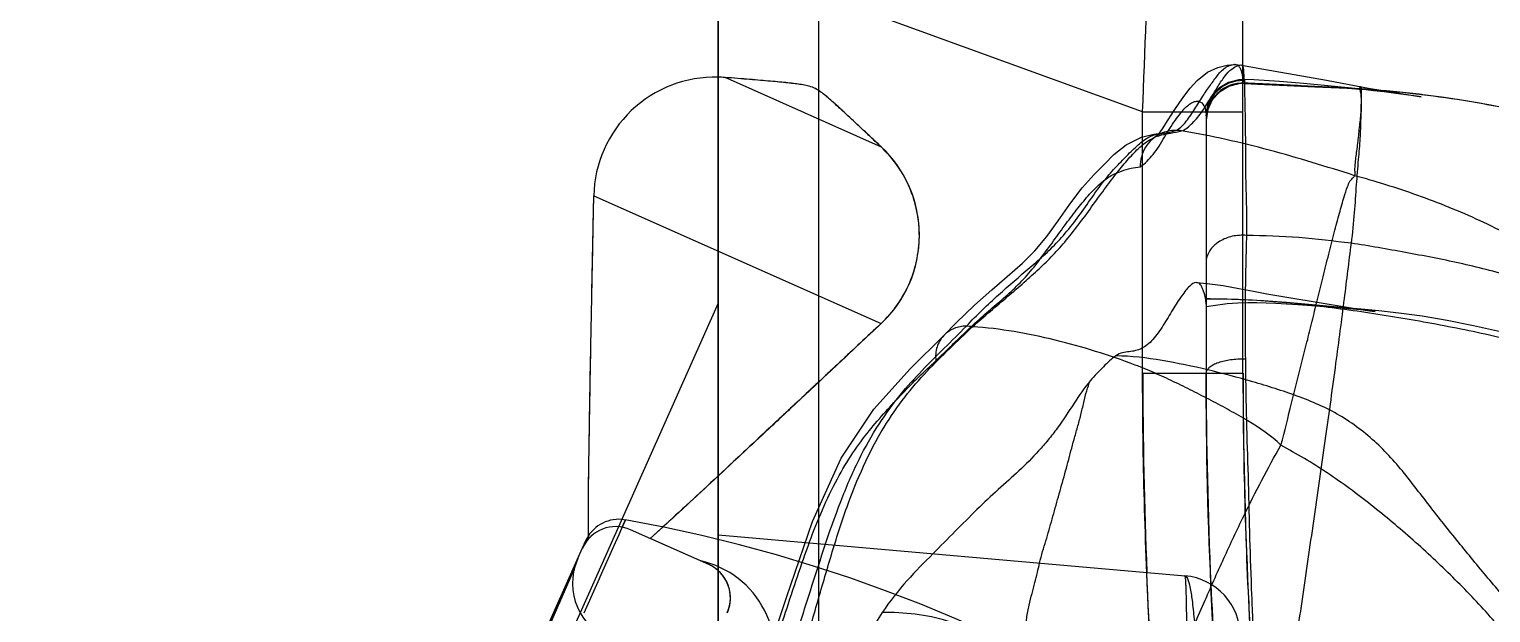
# Model space of a CAD drawing. Header units: millimetres. Extents: x 23075 to 24509, y -21593 to -20579.
# Drawn here: x 23383.54 to 23395.58, y -20945.29 to -20940.48 of the extents above; entities that cross this region are included whole.
import ezdxf

# ---------------------------------------------------------------- set-up
doc = ezdxf.new("R2010")
doc.units = ezdxf.units.MM
doc.header["$LTSCALE"] = 8
doc.layers.add('Cav-cor', color=30, linetype='Continuous')

# ---------------------------------------------------------------- blocks, each defined once
blk = doc.blocks.new('20160901.135302')
at = {"layer": 'Cav-cor', "color": 241}
for p, q in [((-3.62, -34.165), (-3.62, -8.588)), ((-3.62, -32.304), (-3.62, -9.895)), ((-3.62, -32.304), (-3.62, -9.895)), ((0.701, -34.744), (0.701, -25.585)), ((-2.794, -31.62), (-2.794, -59.363)), ((-0.125, -32.591), (-2.794, -31.62)), ((0.633, -32.2), (0.689, -32.205)), ((-3.563, -32.307), (-3.546, -32.314)), ((-3.546, -32.314), (-2.278, -32.879)), ((0.67, -32.36), (0.584, -32.381)), ((0.701, -32.358), (0.67, -32.36)), ((0.701, -32.321), (0.714, -32.321)), ((0.715, -32.359), (0.701, -32.358)), ((0.716, -32.353), (0.714, -32.321)), ((0.714, -32.321), (0.714, -32.346)), ((0.715, -32.359), (0.716, -32.353)), ((0.879, -32.367), (0.715, -32.359)), ((1.066, -32.376), (0.879, -32.367)), ((1.373, -32.37), (1.649, -32.399)), ((1.293, -32.386), (1.066, -32.376)), ((1.559, -32.398), (1.293, -32.386)), ((1.597, -32.4), (1.559, -32.398)), ((1.641, -32.4), (1.649, -32.399)), ((1.673, -32.402), (1.641, -32.4)), ((1.651, -32.404), (1.641, -32.4)), ((1.649, -32.399), (1.724, -32.406)), ((1.675, -32.406), (1.651, -32.404)), ((1.672, -32.384), (1.672, -32.384)), ((1.677, -32.402), (1.745, -32.407)), ((1.84, -32.413), (2.169, -32.467)), ((-0.125, -32.591), (0.701, -32.591)), ((-0.125, -34.744), (-0.125, -32.591)), ((0.398, -32.623), (0.398, -34.744)), ((0.022, -32.771), (0.004, -32.782)), ((0.022, -32.771), (0.022, -32.771)), ((-4.644, -33.282), (-2.279, -34.335)), ((-3.62, -34.165), (-4.756, -36.716)), ((-3.62, -73.983), (-3.62, -34.165)), ((0.899, -34.088), (1.511, -34.191)), ((1.499, -34.205), (1.339, -34.193)), ((-1.76, -34.431), (-1.762, -34.432)), ((0.721, -34.628), (0.722, -34.74)), ((-0.125, -34.744), (0.701, -34.744)), ((-4.413, -35.946), (-4.382, -35.95)), ((-4.382, -35.95), (-4.409, -36.011)), ((-4.399, -35.987), (-4.383, -35.951)), ((-4.479, -36.167), (-4.436, -36.072)), ((-4.436, -36.072), (-4.399, -35.987)), ((-3.698, -36.319), (-4.341, -36.032)), ((-3.62, -36.075), (0.224, -36.411)), ((-4.739, -36.185), (-9.292, -46.413)), ((-4.739, -36.185), (-4.968, -36.7)), ((-4.711, -36.124), (-4.739, -36.185)), ((-4.592, -36.421), (-4.479, -36.167)), ((-3.698, -36.319), (-4.179, -36.104)), ((-4.776, -36.269), (-4.803, -36.346)), ((-4.956, -36.7), (-4.838, -36.427)), ((-4.85, -36.455), (-4.956, -36.7)), ((-4.859, -36.476), (-4.826, -36.4)), ((-4.803, -36.346), (-4.85, -36.455)), ((-4.838, -36.427), (-4.818, -36.38)), ((-4.826, -36.4), (-4.82, -36.386)), ((-4.82, -36.386), (-4.81, -36.362)), ((-4.818, -36.38), (-4.803, -36.346)), ((-4.81, -36.362), (-4.803, -36.346)), ((-4.724, -36.718), (-4.598, -36.434)), ((-4.598, -36.434), (-4.592, -36.421)), ((-4.917, -36.61), (-4.896, -36.562)), ((-4.896, -36.562), (-4.859, -36.476)), ((-4.968, -36.7), (-9.292, -46.413)), ((-4.968, -36.7), (-4.956, -36.7)), ((-4.951, -36.688), (-4.949, -36.684)), ((-4.949, -36.684), (-4.917, -36.61)), ((-4.756, -36.716), (-6.447, -40.514))]:
    blk.add_line(p, q, dxfattribs=at)
for points in [[(0.004, -32.782), (0.006, -32.778), (0.039, -32.729), (0.086, -32.655), (0.134, -32.58), (0.181, -32.51), (0.223, -32.452), (0.266, -32.395), (0.323, -32.331), (0.409, -32.264), (0.494, -32.224), (0.57, -32.205), (0.632, -32.2)], [(0.689, -32.205), (0.858, -32.235), (1.388, -32.33)], [(0.398, -32.622), (0.411, -32.535), (0.449, -32.456), (0.508, -32.39), (0.583, -32.345), (0.668, -32.323), (0.701, -32.321)], [(0.714, -32.321), (0.79, -32.325), (1.001, -32.338), (1.2, -32.354), (1.373, -32.37)], [(1.388, -32.33), (1.749, -32.398), (1.84, -32.413)], [(0.584, -32.381), (0.509, -32.427), (0.449, -32.492), (0.411, -32.572), (0.398, -32.66)], [(1.651, -32.404), (1.63, -32.403), (1.614, -32.401), (1.597, -32.4)], [(1.724, -32.406), (1.732, -32.406), (1.728, -32.406), (1.701, -32.404), (1.673, -32.402)], [(2.169, -32.467), (2.151, -32.464), (2.108, -32.458), (2.043, -32.449), (1.959, -32.438), (1.863, -32.426), (1.776, -32.416), (1.716, -32.41), (1.675, -32.406)], [(1.745, -32.407), (1.799, -32.41), (1.865, -32.415), (1.937, -32.422), (2.015, -32.429), (2.097, -32.438), (2.183, -32.448), (2.269, -32.459), (2.357, -32.47), (2.446, -32.483), (2.537, -32.497), (2.63, -32.513), (2.725, -32.529), (2.823, -32.548)], [(-1.367, -34.057), (-1.114, -33.836), (-1.012, -33.734), (-0.915, -33.618), (-0.82, -33.489), (-0.724, -33.35), (-0.622, -33.215), (-0.525, -33.106), (-0.44, -33.02), (-0.361, -32.943), (-0.261, -32.862), (-0.133, -32.799), (-0.033, -32.775), (0.028, -32.766)], [(0.028, -32.766), (0.04, -32.764), (0.022, -32.771)], [(0.319, -33.996), (0.407, -34.004), (0.538, -34.022), (0.666, -34.045), (0.789, -34.068), (0.899, -34.088)], [(-1.76, -34.431), (-1.66, -34.327), (-1.508, -34.182), (-1.367, -34.057)], [(0.398, -34.127), (0.431, -34.127), (0.661, -34.132), (0.87, -34.143), (1.06, -34.158)], [(1.339, -34.193), (1.156, -34.18), (1.061, -34.174), (0.973, -34.169), (0.891, -34.166), (0.816, -34.164), (0.74, -34.164), (0.66, -34.167), (0.571, -34.173), (0.475, -34.184), (0.398, -34.195)], [(1.06, -34.158), (1.544, -34.201), (1.675, -34.213), (1.82, -34.226), (1.986, -34.245), (2.176, -34.271), (2.382, -34.306), (2.599, -34.349), (2.821, -34.4), (3.049, -34.457), (3.286, -34.522), (3.532, -34.596), (3.788, -34.679), (4.045, -34.768), (4.3, -34.866), (4.558, -34.982), (4.673, -35.042)], [(1.766, -34.232), (1.79, -34.236), (1.773, -34.233), (1.74, -34.229), (1.696, -34.224), (1.64, -34.218), (1.573, -34.212), (1.499, -34.205)], [(1.511, -34.191), (1.708, -34.223), (1.766, -34.232)], [(-3.923, -39.709), (-3.866, -39.185), (-3.707, -38.554), (-3.5, -37.895), (-3.274, -37.245), (-3.058, -36.591), (-2.843, -35.965), (-2.607, -35.444), (-2.338, -35.039), (-2.038, -34.708), (-1.762, -34.432)]]:
    blk.add_lwpolyline(points, dxfattribs=at)
for centre, radius, start, end in [((0.633, -32.257), 0.0565, 85.5362, 90.2781), ((-3.646, -33.302), 0.998, 88.5335, 178.8238), ((-3.646, -33.302), 0.998, 88.5335, 178.8238), ((-3.645, -33.31), 1.006, 85.3547, 88.5968), ((-3.645, -33.31), 1.006, 85.3547, 88.5968), ((0.7, -32.634), 0.301, 89.6386, 179.9224), ((0.7, -32.654), 0.301, 86.9897, 179.9918), ((2.811, -32.355), 2.097, 179.7658, 180.5448), ((-2.94, -32.636), 0.266, 61.4386, 65.9303), ((1.085, -41.424), 9.041, 85.9529, 86.2455), ((1.097, -41.28), 8.897, 83.1856, 85.9648), ((1.094, -41.307), 8.924, 83.06, 83.1849), ((0.147, -33.038), 0.295, 80.6065, 89.7345), ((-2.962, -33.606), 0.999, 313.1811, 46.7229), ((0.7, -34.014), 0.407, 85.7933, 89.7875), ((-1.578, -34.649), 0.293, 79.7337, 89.6987), ((0.7, -35.405), 0.778, 88.4695, 89.8904), ((40.141, -34.723), 40.265, 180.0298, 182.3649), ((40.161, -34.72), 39.763, 180.0347, 182.5424), ((40.989, -34.706), 40.288, 180.0534, 183.0849), ((40.344, -34.717), 39.642, 180.0382, 182.6483), ((-4.436, -36.247), 0.301, 85.6729, 156), ((-6.62, -48.311), 12.562, 350.175, 79.7482), ((-4.463, -36.308), 0.301, 66, 156), ((-3.928, -37.045), 0.773, 335.9935, 77.6836), ((-3.82, -36.594), 0.301, 336, 66), ((-4.317, -36.473), 0.502, 169.016, 258.9902), ((-4.317, -36.473), 0.502, 165.364, 169.016), ((0.18, -36.91), 0.5, 0, 85), ((49.556, -34.285), 49.168, 182.5631, 185.0845), ((45.078, -34.527), 44.38, 182.6112, 183.0703)]:
    blk.add_arc(centre, radius, start, end, dxfattribs=at)
for points, knots in [([(-0.125, -32.591), (-0.105, -32.084), (-0.067, -31.085), (-0.024, -29.853), (0.005, -28.907), (0.025, -28.241), (0.041, -27.616), (0.055, -27.036), (0.065, -26.508), (0.072, -26.039), (0.076, -25.633), (0.077, -25.336), (0.075, -25.133), (0.073, -25.008), (0.071, -24.901), (0.067, -24.813), (0.063, -24.744), (0.058, -24.694), (0.053, -24.664), (0.048, -24.65), (0.045, -24.645), (0.044, -24.645)], [0, 0, 0, 0, 0.191713, 0.376899, 0.464992, 0.548953, 0.627937, 0.701116, 0.767699, 0.826953, 0.878227, 0.920964, 0.938988, 0.954725, 0.968138, 0.979202, 0.987902, 0.994233, 0.998216, 0.999356, 1, 1, 1, 1]), ([(0.148, -32.743), (0.178, -32.729), (0.234, -32.676), (0.296, -32.579), (0.36, -32.477), (0.423, -32.384), (0.481, -32.304), (0.526, -32.247), (0.565, -32.22), (0.589, -32.209), (0.612, -32.202), (0.626, -32.2), (0.633, -32.2)], [0, 0, 0, 0, 0.133688, 0.299044, 0.465896, 0.61739, 0.753292, 0.86475, 0.906786, 0.942164, 0.972942, 1, 1, 1, 1]), ([(0.195, -32.747), (0.23, -32.738), (0.275, -32.693), (0.33, -32.636), (0.369, -32.582), (0.404, -32.528), (0.447, -32.46), (0.495, -32.382), (0.547, -32.299), (0.6, -32.24), (0.645, -32.214), (0.673, -32.205), (0.685, -32.204), (0.689, -32.205)], [0, 0, 0, 0, 0.146273, 0.233297, 0.322434, 0.409613, 0.492261, 0.642003, 0.777182, 0.88236, 0.955265, 0.981384, 1, 1, 1, 1]), ([(0.633, -32.2), (0.64, -32.2), (0.655, -32.203), (0.674, -32.22), (0.686, -32.247), (0.692, -32.268), (0.694, -32.28)], [0, 0, 0, 0, 0.194692, 0.403072, 0.672714, 1, 1, 1, 1]), ([(0.689, -32.205), (0.692, -32.206), (0.697, -32.21), (0.702, -32.22), (0.704, -32.233), (0.706, -32.258), (0.708, -32.291), (0.708, -32.319), (0.707, -32.331)], [0, 0, 0, 0, 0.063934, 0.138238, 0.240088, 0.37648, 0.715391, 1, 1, 1, 1]), ([(-2.831, -32.393), (-2.848, -32.386), (-2.882, -32.375), (-2.935, -32.366), (-2.989, -32.358), (-3.049, -32.351), (-3.117, -32.345), (-3.192, -32.338), (-3.274, -32.331), (-3.363, -32.323), (-3.461, -32.315), (-3.528, -32.31), (-3.563, -32.307)], [0, 0, 0, 0, 0.075175, 0.1435, 0.216031, 0.298299, 0.390224, 0.491877, 0.603497, 0.72518, 0.857224, 1, 1, 1, 1]), ([(0.694, -32.28), (0.695, -32.282), (0.697, -32.292), (0.699, -32.302), (0.7, -32.309)], [0, 0, 0, 0, 0.26813, 1, 1, 1, 1]), ([(0.694, -32.28), (0.695, -32.285), (0.697, -32.295), (0.699, -32.309), (0.704, -32.321), (0.707, -32.328), (0.707, -32.331)], [0, 0, 0, 0, 0.296575, 0.56786, 0.808838, 1, 1, 1, 1]), ([(0.7, -32.309), (0.7, -32.312), (0.701, -32.319), (0.701, -32.326), (0.701, -32.331)], [0, 0, 0, 0, 0.288609, 1, 1, 1, 1]), ([(0.707, -32.333), (0.708, -32.337), (0.711, -32.343), (0.714, -32.352), (0.715, -32.356), (0.716, -32.358), (0.715, -32.359)], [0, 0, 0, 0, 0.470965, 0.779472, 0.947434, 1, 1, 1, 1]), ([(1.641, -32.4), (1.488, -32.391), (1.257, -32.378), (0.948, -32.365), (0.793, -32.357), (0.716, -32.353)], [0, 0, 0, 0, 0.49779, 0.748399, 1, 1, 1, 1]), ([(-2.278, -32.879), (-2.303, -32.855), (-2.352, -32.809), (-2.423, -32.742), (-2.489, -32.68), (-2.549, -32.624), (-2.605, -32.573), (-2.655, -32.527), (-2.701, -32.486), (-2.743, -32.451), (-2.785, -32.418), (-2.815, -32.401), (-2.831, -32.393)], [0, 0, 0, 0, 0.142724, 0.274834, 0.396684, 0.508576, 0.610619, 0.702955, 0.785802, 0.858729, 0.926451, 1, 1, 1, 1]), ([(0.714, -32.375), (0.714, -32.431), (0.718, -32.575), (0.722, -32.841), (0.721, -33.196), (0.734, -33.462), (0.73, -33.608)], [0, 0, 0, 0, 0.136114, 0.351822, 0.645893, 1, 1, 1, 1]), ([(1.666, -32.414), (1.667, -32.42), (1.67, -32.435), (1.673, -32.461), (1.675, -32.498), (1.675, -32.545), (1.673, -32.6), (1.67, -32.663), (1.668, -32.733), (1.663, -32.84), (1.649, -32.993), (1.633, -33.198), (1.618, -33.428), (1.603, -33.589), (1.591, -33.673)], [0, 0, 0, 0, 0.01406, 0.035374, 0.064531, 0.10146, 0.145675, 0.19623, 0.251957, 0.312213, 0.451026, 0.616646, 0.799324, 1, 1, 1, 1]), ([(1.621, -33.116), (1.625, -33.109), (1.624, -33.088), (1.623, -33.054), (1.627, -33.008), (1.634, -32.955), (1.641, -32.895), (1.652, -32.811), (1.662, -32.705), (1.674, -32.604), (1.676, -32.531), (1.676, -32.486), (1.678, -32.447), (1.678, -32.414), (1.677, -32.396), (1.675, -32.384), (1.672, -32.384)], [0, 0, 0, 0, 0.031274, 0.079297, 0.142402, 0.217322, 0.299922, 0.386121, 0.562275, 0.734506, 0.800763, 0.85951, 0.916149, 0.961955, 0.989271, 1, 1, 1, 1]), ([(1.672, -32.384), (1.669, -32.383), (1.664, -32.391), (1.659, -32.398), (1.653, -32.404), (1.651, -32.404)], [0, 0, 0, 0, 0.255594, 0.751811, 1, 1, 1, 1]), ([(1.657, -32.401), (1.658, -32.402), (1.662, -32.405), (1.664, -32.41), (1.666, -32.414)], [0, 0, 0, 0, 0.221633, 1, 1, 1, 1]), ([(5.235, -33.294), (5.115, -33.239), (4.868, -33.141), (4.489, -33.015), (4.11, -32.895), (3.729, -32.777), (3.346, -32.669), (2.829, -32.546), (2.435, -32.481), (2.172, -32.449)], [0, 0, 0, 0, 0.124986, 0.250033, 0.375051, 0.500114, 0.625113, 0.750134, 1, 1, 1, 1]), ([(-0.145, -33.044), (-0.105, -33.015), (-0.028, -32.939), (0.055, -32.8), (0.125, -32.684), (0.183, -32.605), (0.222, -32.56), (0.259, -32.528), (0.292, -32.508), (0.324, -32.501), (0.362, -32.51), (0.387, -32.546), (0.397, -32.591), (0.398, -32.618), (0.398, -32.633)], [0, 0, 0, 0, 0.163868, 0.357576, 0.542374, 0.620086, 0.686056, 0.740007, 0.782725, 0.816394, 0.845447, 0.908038, 0.949398, 1, 1, 1, 1]), ([(-1.576, -34.356), (-1.533, -34.31), (-1.447, -34.221), (-1.272, -34.06), (-1.098, -33.911), (-0.925, -33.763), (-0.803, -33.641), (-0.689, -33.503), (-0.583, -33.355), (-0.483, -33.209), (-0.382, -33.082), (-0.281, -32.978), (-0.202, -32.899), (-0.141, -32.844), (-0.097, -32.81), (-0.053, -32.787), (0.003, -32.771), (0.071, -32.765), (0.124, -32.754), (0.148, -32.743)], [0, 0, 0, 0, 0.078712, 0.153832, 0.296652, 0.365946, 0.43728, 0.511931, 0.589319, 0.664711, 0.732389, 0.791766, 0.846286, 0.871503, 0.894477, 0.914713, 0.933034, 0.967126, 1, 1, 1, 1]), ([(-1.526, -34.36), (-1.429, -34.275), (-1.287, -34.155), (-1.103, -33.997), (-0.978, -33.886), (-0.861, -33.771), (-0.749, -33.644), (-0.639, -33.504), (-0.533, -33.357), (-0.432, -33.217), (-0.336, -33.09), (-0.244, -32.978), (-0.154, -32.884), (-0.064, -32.813), (0.025, -32.779), (0.111, -32.765), (0.166, -32.754), (0.195, -32.747)], [0, 0, 0, 0, 0.160216, 0.233359, 0.301836, 0.368565, 0.438003, 0.513394, 0.590738, 0.663605, 0.729105, 0.789169, 0.844406, 0.891676, 0.930502, 0.962663, 1, 1, 1, 1]), ([(0.022, -32.771), (-0.028, -32.795), (-0.116, -32.874), (-0.146, -32.988), (-0.145, -33.044)], [0, 0, 0, 0, 0.497469, 1, 1, 1, 1]), ([(1.621, -33.116), (1.505, -33.079), (1.271, -33.006), (0.918, -32.903), (0.559, -32.815), (0.317, -32.766), (0.195, -32.747)], [0, 0, 0, 0, 0.248857, 0.498284, 0.748624, 1, 1, 1, 1]), ([(-2.279, -34.335), (-2.229, -34.287), (-2.137, -34.182), (-2.036, -33.999), (-1.975, -33.798), (-1.956, -33.59), (-1.981, -33.385), (-2.046, -33.193), (-2.145, -33.022), (-2.231, -32.923), (-2.278, -32.879)], [0, 0, 0, 0, 0.127125, 0.255032, 0.382663, 0.510846, 0.637412, 0.760842, 0.882275, 1, 1, 1, 1]), ([(-1.827, -34.64), (-1.784, -34.598), (-1.698, -34.514), (-1.57, -34.391), (-1.444, -34.274), (-1.316, -34.165), (-1.191, -34.057), (-1.072, -33.936), (-0.963, -33.798), (-0.859, -33.654), (-0.758, -33.514), (-0.66, -33.385), (-0.567, -33.273), (-0.477, -33.181), (-0.389, -33.115), (-0.303, -33.077), (-0.223, -33.053), (-0.17, -33.045), (-0.145, -33.044)], [0, 0, 0, 0, 0.076885, 0.152532, 0.225798, 0.296072, 0.365324, 0.436616, 0.511958, 0.588558, 0.66249, 0.731366, 0.793852, 0.848441, 0.894119, 0.933069, 0.96802, 1, 1, 1, 1]), ([(1.014, -35.335), (1.045, -35.22), (1.087, -35.048), (1.144, -34.816), (1.189, -34.642), (1.234, -34.467), (1.276, -34.295), (1.318, -34.122), (1.361, -33.945), (1.407, -33.766), (1.451, -33.591), (1.493, -33.433), (1.529, -33.307), (1.557, -33.22), (1.577, -33.166), (1.601, -33.138), (1.617, -33.124), (1.621, -33.116)], [0, 0, 0, 0, 0.15475, 0.231071, 0.309824, 0.388644, 0.465087, 0.540753, 0.61945, 0.702192, 0.781677, 0.854027, 0.914048, 0.952367, 0.973421, 0.987368, 1, 1, 1, 1]), ([(5.183, -35.61), (5.12, -35.542), (4.995, -35.406), (4.797, -35.212), (4.594, -35.024), (4.392, -34.835), (4.194, -34.641), (3.996, -34.448), (3.795, -34.257), (3.588, -34.074), (3.373, -33.899), (3.143, -33.744), (2.902, -33.608), (2.654, -33.485), (2.4, -33.376), (2.141, -33.277), (1.881, -33.19), (1.707, -33.14), (1.621, -33.116)], [0, 0, 0, 0, 0.062689, 0.125327, 0.187941, 0.250557, 0.313197, 0.375845, 0.438487, 0.501131, 0.563767, 0.626348, 0.688977, 0.751598, 0.814217, 0.876998, 0.93951, 1, 1, 1, 1]), ([(-4.686, -36.105), (-4.689, -35.987), (-4.688, -35.752), (-4.682, -35.281), (-4.671, -34.693), (-4.658, -33.987), (-4.649, -33.517), (-4.644, -33.282)], [0, 0, 0, 0, 0.124997, 0.249998, 0.499998, 0.749999, 1, 1, 1, 1]), ([(-4.686, -36.105), (-4.687, -36.063), (-4.688, -35.975), (-4.688, -35.837), (-4.687, -35.685), (-4.685, -35.519), (-4.682, -35.339), (-4.679, -35.144), (-4.676, -34.933), (-4.672, -34.705), (-4.667, -34.459), (-4.662, -34.194), (-4.656, -33.909), (-4.65, -33.603), (-4.646, -33.391), (-4.644, -33.282)], [0, 0, 0, 0, 0.044369, 0.093369, 0.147119, 0.205735, 0.269416, 0.338454, 0.413105, 0.493647, 0.58057, 0.674306, 0.775146, 0.883549, 1, 1, 1, 1]), ([(0.701, -33.607), (0.662, -33.606), (0.586, -33.617), (0.487, -33.664), (0.417, -33.737), (0.398, -33.8), (0.398, -33.829)], [0, 0, 0, 0, 0.283469, 0.548703, 0.785546, 1, 1, 1, 1]), ([(0.73, -33.608), (0.728, -33.682), (0.724, -33.838), (0.718, -34.178), (0.719, -34.444), (0.721, -34.628)], [0, 0, 0, 0, 0.219357, 0.459122, 1, 1, 1, 1]), ([(1.591, -33.673), (1.449, -33.655), (1.162, -33.62), (0.874, -33.611), (0.73, -33.608)], [0, 0, 0, 0, 0.499273, 1, 1, 1, 1]), ([(1.591, -33.673), (1.572, -33.824), (1.532, -34.154), (1.462, -34.684), (1.381, -35.269), (1.293, -35.885), (1.217, -36.404), (1.157, -36.817), (1.111, -37.125), (1.065, -37.428), (1.022, -37.728), (0.975, -38.027), (0.942, -38.228), (0.929, -38.33)], [0, 0, 0, 0, 0.09741, 0.211837, 0.340631, 0.474307, 0.608499, 0.674867, 0.741043, 0.80675, 0.870246, 0.93419, 1, 1, 1, 1]), ([(5.082, -34.619), (5.014, -34.59), (4.875, -34.534), (4.661, -34.462), (4.444, -34.396), (4.226, -34.331), (4.008, -34.268), (3.719, -34.181), (3.431, -34.093), (3.142, -34.007), (2.924, -33.946), (2.705, -33.889), (2.484, -33.836), (2.262, -33.79), (2.039, -33.749), (1.815, -33.708), (1.666, -33.683), (1.591, -33.673)], [0, 0, 0, 0, 0.06181, 0.124134, 0.186806, 0.249551, 0.312197, 0.374723, 0.499527, 0.561873, 0.624285, 0.686783, 0.749356, 0.812044, 0.874739, 0.937379, 1, 1, 1, 1]), ([(0.319, -33.996), (0.298, -33.995), (0.264, -34.021), (0.228, -34.062), (0.181, -34.126), (0.12, -34.223), (0.059, -34.327), (0.005, -34.41), (-0.038, -34.465), (-0.083, -34.51), (-0.132, -34.54), (-0.183, -34.559), (-0.236, -34.567), (-0.292, -34.572), (-0.329, -34.588), (-0.345, -34.6)], [0, 0, 0, 0, 0.067367, 0.117952, 0.178425, 0.321545, 0.483015, 0.563124, 0.637797, 0.7047, 0.764391, 0.820801, 0.876796, 0.934779, 1, 1, 1, 1]), ([(0.398, -34.175), (0.398, -34.159), (0.393, -34.122), (0.382, -34.077), (0.367, -34.04), (0.354, -34.017), (0.339, -34.001), (0.325, -33.996), (0.319, -33.996)], [0, 0, 0, 0, 0.235046, 0.532773, 0.678064, 0.806159, 0.910545, 1, 1, 1, 1]), ([(0.398, -34.13), (0.584, -34.129), (0.954, -34.145), (1.505, -34.208), (2.052, -34.292), (2.596, -34.394), (3.043, -34.498), (3.396, -34.593), (3.658, -34.669), (3.919, -34.747), (4.178, -34.828), (4.431, -34.922), (4.594, -34.999), (4.673, -35.042)], [0, 0, 0, 0, 0.126256, 0.252433, 0.378435, 0.504237, 0.629447, 0.691693, 0.753717, 0.815596, 0.87731, 0.938739, 1, 1, 1, 1]), ([(-2.279, -34.335), (-2.594, -34.631), (-3.068, -35.075), (-3.701, -35.665), (-4.018, -35.959), (-4.179, -36.104)], [0, 0, 0, 0, 0.500001, 0.750001, 1, 1, 1, 1]), ([(-2.279, -34.335), (-2.392, -34.44), (-2.61, -34.645), (-2.924, -34.94), (-3.216, -35.212), (-3.486, -35.464), (-3.734, -35.696), (-3.963, -35.907), (-4.109, -36.041), (-4.179, -36.104)], [0, 0, 0, 0, 0.178915, 0.344842, 0.498437, 0.640344, 0.771126, 0.890989, 1, 1, 1, 1]), ([(-3.62, -39.368), (-3.62, -39.168), (-3.569, -38.855), (-3.465, -38.433), (-3.368, -38.084), (-3.256, -37.723), (-3.131, -37.355), (-3.002, -36.975), (-2.833, -36.453), (-2.673, -35.937), (-2.472, -35.464), (-2.307, -35.171), (-2.13, -34.926), (-1.945, -34.721), (-1.758, -34.537), (-1.636, -34.417), (-1.576, -34.356)], [0, 0, 0, 0, 0.108838, 0.170672, 0.237097, 0.305839, 0.376148, 0.448782, 0.524228, 0.674625, 0.742766, 0.803336, 0.857372, 0.906693, 0.953503, 1, 1, 1, 1]), ([(-3.599, -39.452), (-3.59, -39.252), (-3.531, -38.94), (-3.41, -38.52), (-3.296, -38.173), (-3.172, -37.812), (-3.045, -37.438), (-2.923, -37.048), (-2.807, -36.647), (-2.69, -36.242), (-2.533, -35.745), (-2.338, -35.3), (-2.091, -34.942), (-1.849, -34.663), (-1.652, -34.482), (-1.526, -34.36)], [0, 0, 0, 0, 0.107319, 0.168971, 0.234898, 0.303313, 0.373888, 0.446926, 0.522093, 0.598275, 0.672754, 0.802389, 0.856517, 0.905833, 1, 1, 1, 1]), ([(-1.576, -34.356), (-1.611, -34.355), (-1.679, -34.368), (-1.737, -34.407), (-1.76, -34.431)], [0, 0, 0, 0, 0.508011, 1, 1, 1, 1]), ([(1.014, -35.335), (0.933, -35.257), (0.79, -35.161), (0.592, -35.049), (0.44, -34.967), (0.286, -34.889), (0.131, -34.812), (-0.026, -34.74), (-0.239, -34.653), (-0.511, -34.56), (-0.844, -34.467), (-1.182, -34.395), (-1.411, -34.368), (-1.526, -34.36)], [0, 0, 0, 0, 0.122534, 0.185227, 0.247977, 0.310709, 0.373371, 0.435984, 0.49864, 0.624066, 0.749358, 0.874705, 1, 1, 1, 1]), ([(-1.762, -34.432), (-1.787, -34.459), (-1.826, -34.526), (-1.832, -34.602), (-1.827, -34.64)], [0, 0, 0, 0, 0.490541, 1, 1, 1, 1]), ([(-2.867, -36.131), (-2.802, -35.954), (-2.695, -35.702), (-2.518, -35.404), (-2.382, -35.22), (-2.243, -35.06), (-2.062, -34.865), (-1.923, -34.727), (-1.827, -34.64)], [0, 0, 0, 0, 0.309069, 0.443619, 0.56573, 0.679805, 0.78983, 1, 1, 1, 1]), ([(-0.345, -34.6), (-0.382, -34.626), (-0.434, -34.675), (-0.503, -34.746), (-0.538, -34.785), (-0.556, -34.806)], [0, 0, 0, 0, 0.461954, 0.722045, 1, 1, 1, 1]), ([(4.19, -38.306), (4.145, -38.185), (4.032, -37.953), (3.817, -37.635), (3.569, -37.342), (3.301, -37.069), (3.034, -36.792), (2.779, -36.505), (2.535, -36.209), (2.334, -35.96), (2.177, -35.757), (2.06, -35.604), (1.938, -35.455), (1.804, -35.318), (1.658, -35.195), (1.499, -35.088), (1.328, -35.001), (1.149, -34.93), (0.966, -34.869), (0.721, -34.795), (0.412, -34.713), (0.037, -34.633), (-0.218, -34.602), (-0.345, -34.6)], [0, 0, 0, 0, 0.062983, 0.125067, 0.187429, 0.250016, 0.312509, 0.375013, 0.437575, 0.500011, 0.531371, 0.562838, 0.594208, 0.625397, 0.656458, 0.687475, 0.718612, 0.749976, 0.781419, 0.812705, 0.875097, 0.937694, 1, 1, 1, 1]), ([(0.701, -34.627), (0.663, -34.627), (0.59, -34.632), (0.505, -34.652), (0.451, -34.677), (0.422, -34.697), (0.403, -34.719), (0.398, -34.736), (0.398, -34.744)], [0, 0, 0, 0, 0.336366, 0.630299, 0.750852, 0.850987, 0.931907, 1, 1, 1, 1]), ([(2.733, -51.228), (2.567, -50.92), (2.333, -50.449), (2.065, -49.801), (1.828, -49.141), (1.581, -48.299), (1.337, -47.276), (1.118, -46.246), (0.857, -44.867), (0.636, -43.48), (0.442, -42.089), (0.263, -40.697), (0.071, -38.952), (-0.085, -36.851), (-0.125, -35.446), (-0.125, -34.744)], [0, 0, 0, 0, 0.062341, 0.093541, 0.124757, 0.187213, 0.249699, 0.312199, 0.374707, 0.499738, 0.562262, 0.624789, 0.749849, 0.87492, 1, 1, 1, 1]), ([(0.722, -34.74), (0.724, -34.889), (0.729, -35.191), (0.747, -35.647), (0.754, -36.107), (0.769, -36.49), (0.781, -36.794), (0.79, -37.02), (0.798, -37.243), (0.804, -37.463), (0.818, -37.68), (0.831, -37.896), (0.846, -38.116), (0.869, -38.264), (0.88, -38.339)], [0, 0, 0, 0, 0.124076, 0.251453, 0.379639, 0.507283, 0.57042, 0.632981, 0.694985, 0.75628, 0.816528, 0.876116, 0.936573, 1, 1, 1, 1]), ([(-0.556, -34.806), (-0.605, -34.864), (-0.693, -34.996), (-0.802, -35.163), (-0.902, -35.293), (-1.005, -35.411), (-1.141, -35.549), (-1.317, -35.703), (-1.493, -35.868), (-1.67, -36.047), (-1.79, -36.168), (-1.851, -36.23)], [0, 0, 0, 0, 0.117528, 0.246688, 0.309825, 0.37105, 0.490662, 0.609712, 0.734463, 0.865747, 1, 1, 1, 1]), ([(-0.973, -36.306), (-0.966, -36.274), (-0.949, -36.213), (-0.921, -36.123), (-0.895, -36.034), (-0.861, -35.913), (-0.818, -35.759), (-0.765, -35.572), (-0.723, -35.414), (-0.689, -35.287), (-0.661, -35.188), (-0.633, -35.087), (-0.61, -34.986), (-0.588, -34.891), (-0.567, -34.832), (-0.556, -34.806)], [0, 0, 0, 0, 0.062508, 0.12196, 0.181124, 0.241252, 0.364072, 0.489581, 0.615066, 0.678785, 0.744861, 0.812507, 0.880106, 0.943981, 1, 1, 1, 1]), ([(-1.586, -40.688), (-1.53, -40.596), (-1.425, -40.426), (-1.267, -40.184), (-1.119, -39.952), (-0.976, -39.699), (-0.829, -39.411), (-0.678, -39.084), (-0.518, -38.72), (-0.346, -38.322), (-0.167, -37.897), (0.021, -37.464), (0.204, -37.044), (0.375, -36.645), (0.54, -36.272), (0.745, -35.835), (0.906, -35.527), (1.014, -35.335)], [0, 0, 0, 0, 0.054206, 0.100811, 0.145046, 0.192877, 0.247172, 0.307729, 0.374188, 0.447003, 0.526106, 0.606612, 0.6842, 0.756994, 0.825202, 0.8893, 1, 1, 1, 1]), ([(3.56, -37.812), (3.475, -37.689), (3.302, -37.446), (3.075, -37.149), (2.884, -36.918), (2.739, -36.748), (2.588, -36.582), (2.429, -36.424), (2.269, -36.267), (2.103, -36.117), (1.932, -35.971), (1.759, -35.828), (1.58, -35.693), (1.397, -35.563), (1.208, -35.444), (1.078, -35.371), (1.014, -35.335)], [0, 0, 0, 0, 0.125056, 0.250121, 0.312658, 0.375197, 0.437706, 0.500232, 0.562777, 0.625299, 0.687839, 0.750397, 0.812946, 0.875486, 0.937887, 1, 1, 1, 1]), ([(-3.628, -38.365), (-3.571, -38.19), (-3.447, -37.832), (-3.286, -37.381), (-3.161, -37.003), (-3.065, -36.712), (-2.969, -36.42), (-2.902, -36.226), (-2.867, -36.131)], [0, 0, 0, 0, 0.234521, 0.480922, 0.609432, 0.740106, 0.87133, 1, 1, 1, 1]), ([(-1.851, -36.23), (-1.923, -36.302), (-2.073, -36.454), (-2.208, -36.622), (-2.269, -36.715)], [0, 0, 0, 0, 0.475607, 1, 1, 1, 1]), ([(-1.25, -37.029), (-1.225, -37.028), (-1.181, -37.022), (-1.111, -36.974), (-1.091, -36.895), (-1.085, -36.819), (-1.078, -36.743), (-1.062, -36.656), (-1.036, -36.559), (-1.012, -36.47), (-0.992, -36.386), (-0.98, -36.332), (-0.973, -36.306)], [0, 0, 0, 0, 0.089866, 0.158853, 0.29202, 0.364659, 0.436063, 0.567654, 0.687491, 0.798549, 0.902528, 1, 1, 1, 1]), ([(-4.803, -36.346), (-4.802, -36.345), (-4.81, -36.361), (-4.813, -36.37), (-4.828, -36.404), (-4.844, -36.442), (-4.867, -36.494), (-4.907, -36.586), (-4.968, -36.728), (-5.056, -36.931), (-5.161, -37.176), (-5.285, -37.463), (-5.425, -37.789), (-5.581, -38.152), (-5.82, -38.706), (-6.155, -39.476), (-6.598, -40.482), (-6.915, -41.188), (-7.082, -41.557)], [0, 0, 0, 0, 0.001108, 0.004433, 0.009963, 0.01769, 0.027601, 0.039683, 0.070265, 0.10923, 0.156335, 0.211289, 0.273782, 0.343464, 0.419975, 0.591912, 0.786398, 1, 1, 1, 1]), ([(0.224, -39.4), (0.226, -39.206), (0.231, -38.825), (0.237, -38.271), (0.24, -37.834), (0.241, -37.51), (0.241, -37.294), (0.241, -37.098), (0.24, -36.923), (0.239, -36.773), (0.237, -36.664), (0.236, -36.589), (0.234, -36.543), (0.233, -36.504), (0.231, -36.472), (0.23, -36.447), (0.228, -36.428), (0.226, -36.418), (0.225, -36.412), (0.224, -36.411)], [0, 0, 0, 0, 0.195, 0.382506, 0.555338, 0.634137, 0.706822, 0.772693, 0.831115, 0.881528, 0.923455, 0.941109, 0.956503, 0.969599, 0.98037, 0.988795, 0.994858, 0.998565, 1, 1, 1, 1]), ([(0.224, -36.411), (0.228, -36.412), (0.237, -36.419), (0.252, -36.45), (0.268, -36.516), (0.285, -36.626), (0.301, -36.779), (0.315, -36.973), (0.326, -37.205), (0.336, -37.472), (0.341, -37.662), (0.343, -37.762)], [0, 0, 0, 0, 0.009082, 0.023807, 0.075061, 0.157058, 0.269744, 0.412235, 0.582983, 0.779846, 1, 1, 1, 1]), ([(-6.586, -40.452), (-6.241, -39.675), (-5.695, -38.42), (-5.156, -37.163), (-4.951, -36.688)], [0, 0, 0, 0, 0.621533, 1, 1, 1, 1]), ([(-2.269, -36.715), (-2.307, -36.773), (-2.38, -36.9), (-2.512, -37.185), (-2.653, -37.585), (-2.812, -38.08), (-2.924, -38.412), (-2.983, -38.575)], [0, 0, 0, 0, 0.103689, 0.218716, 0.473205, 0.739666, 1, 1, 1, 1]), ([(-1.25, -37.029), (-1.323, -36.977), (-1.478, -36.883), (-1.729, -36.777), (-1.997, -36.721), (-2.179, -36.713), (-2.269, -36.715)], [0, 0, 0, 0, 0.247003, 0.498394, 0.749249, 1, 1, 1, 1])]:
    blk.add_open_spline(points, degree=3, knots=knots, dxfattribs=at)
for points in [[(-2.831, -32.393), (-2.849, -32.386), (-2.885, -32.375), (-2.933, -32.366), (-2.985, -32.359), (-3.046, -32.352), (-3.113, -32.345), (-3.188, -32.338), (-3.27, -32.331), (-3.36, -32.324), (-3.457, -32.316), (-3.527, -32.31), (-3.563, -32.307)], [(-2.278, -32.879), (-2.304, -32.854), (-2.355, -32.806), (-2.426, -32.739), (-2.492, -32.678), (-2.552, -32.621), (-2.607, -32.57), (-2.658, -32.524), (-2.704, -32.484), (-2.745, -32.449), (-2.783, -32.42), (-2.814, -32.401), (-2.831, -32.393)], [(1.649, -32.399), (1.652, -32.399), (1.654, -32.4), (1.657, -32.401)], [(0.148, -32.743), (0.105, -32.743), (0.061, -32.753), (0.022, -32.771)], [(-2.279, -34.335), (-2.228, -34.287), (-2.138, -34.183), (-2.036, -33.998), (-1.975, -33.799), (-1.956, -33.589), (-1.982, -33.382), (-2.046, -33.192), (-2.147, -33.019), (-2.231, -32.923), (-2.278, -32.879)], [(-4.686, -36.105), (-4.687, -36.065), (-4.688, -35.982), (-4.688, -35.844), (-4.687, -35.692), (-4.685, -35.526), (-4.682, -35.347), (-4.679, -35.152), (-4.676, -34.941), (-4.672, -34.714), (-4.667, -34.469), (-4.662, -34.204), (-4.657, -33.92), (-4.65, -33.614), (-4.646, -33.395), (-4.644, -33.282)], [(-2.279, -34.335), (-2.396, -34.444), (-2.622, -34.656), (-2.936, -34.95), (-3.227, -35.223), (-3.496, -35.474), (-3.745, -35.705), (-3.973, -35.917), (-4.112, -36.044), (-4.179, -36.104)], [(0.566, -38.458), (0.462, -37.224), (0.398, -35.986), (0.398, -34.744)], [(0.115, -39.285), (0.021, -38.32), (-0.051, -37.353), (-0.091, -36.385)]]:
    blk.add_open_spline(points, degree=3, dxfattribs=at)
for points, weights in [([(-4.739, -36.185), (-4.725, -36.156), (-4.708, -36.129), (-4.686, -36.105)], [1, 0.991529519, 0.991529519, 1]), ([(-3.545, -36.717), (-3.473, -36.555), (-3.536, -36.39), (-3.698, -36.319)], [1, 0.8047378541, 0.8047378541, 1])]:
    blk.add_rational_spline(points, weights, degree=3, dxfattribs=at)

msp = doc.modelspace()

# ---------------------------------------------------------------- linework, layer by layer
at = {"layer": 'Cav-cor', "color": 241}
msp.add_line((23389.215, -20736.885), (23389.215, -20996.885), dxfattribs=at)

# ---------------------------------------------------------------- block references
at = {"layer": 'Cav-cor'}
msp.add_blockref('20160901.135302', (23392.835, -20908.574), dxfattribs=at)

doc.saveas('drawing.dxf')
